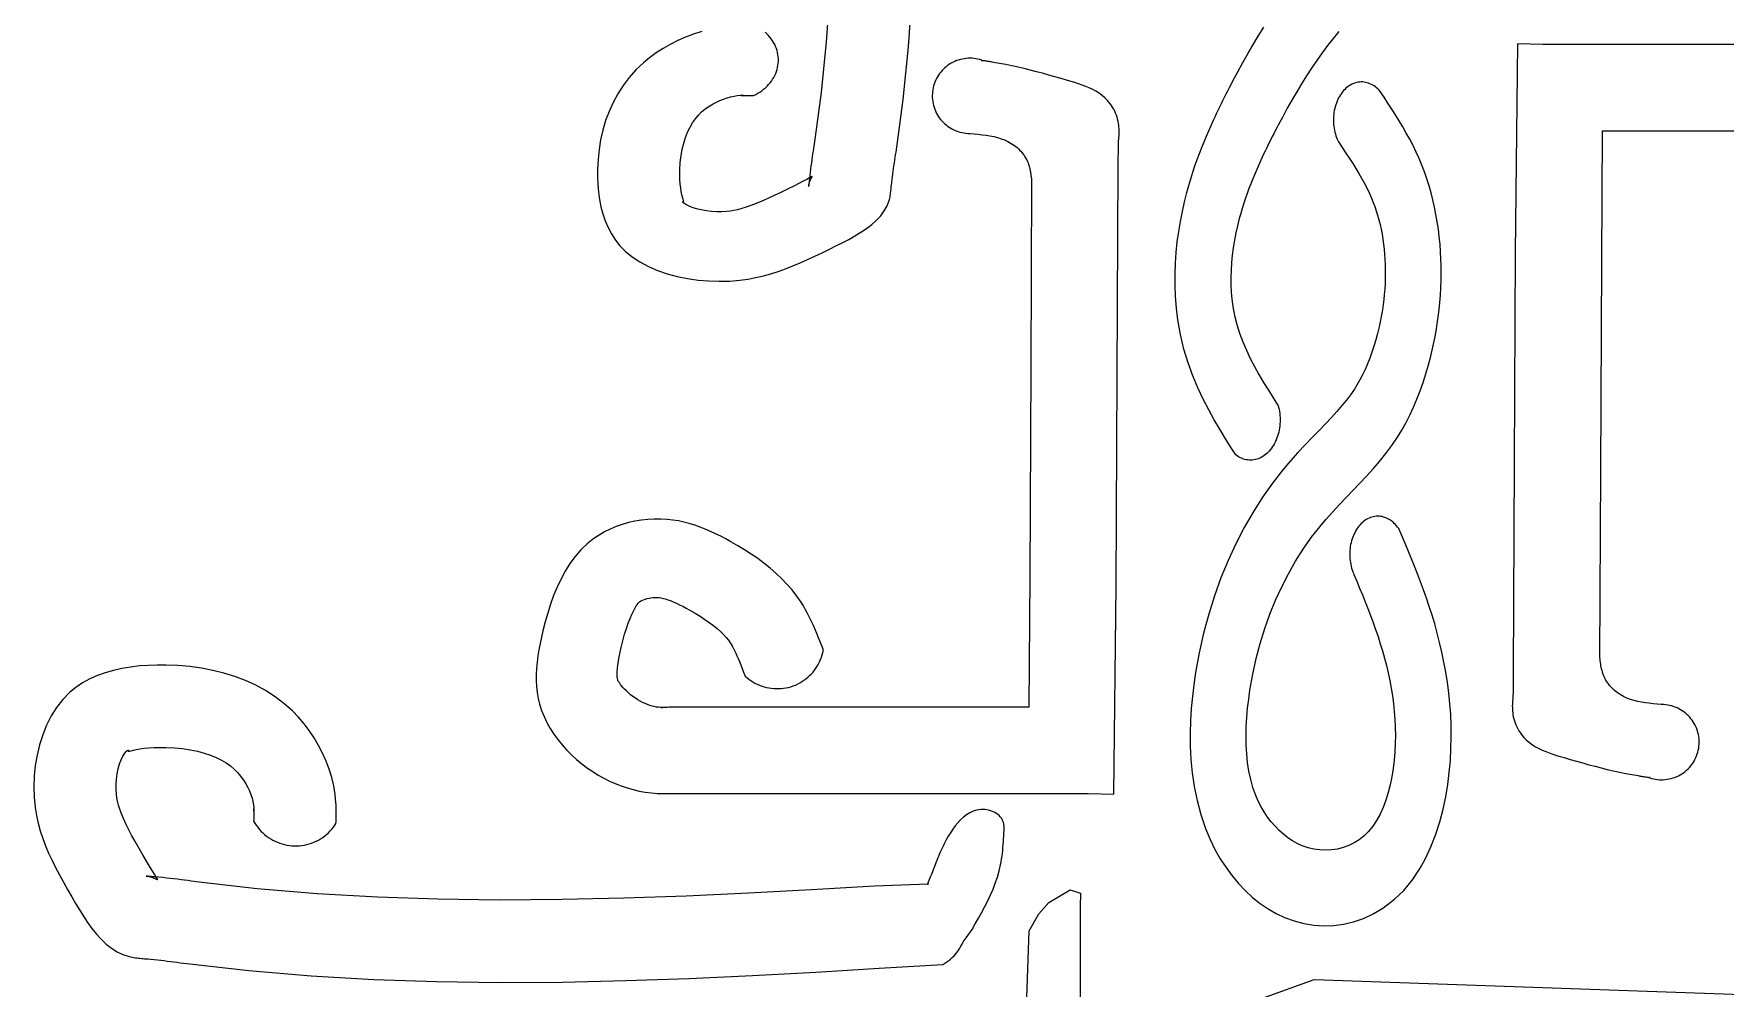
# Model space of a CAD drawing. Extents: x -2.65 to 2.61, y -1.31 to 1.34.
# Drawn here: x -2.045 to -1.019, y 0.216 to 0.796 of the extents above; entities that cross this region are included whole.
import ezdxf

# ---------------------------------------------------------------- set-up
doc = ezdxf.new("R2010")
doc.units = 0
doc.layers.add('2', color=7, linetype='CONTINUOUS')

msp = doc.modelspace()

# ---------------------------------------------------------------- linework, layer by layer
at = {"layer": '2', "color": 7, "linetype": 'CONTINUOUS', "flags": 128}
for points in [[(-1.562134, 0.821748), (-1.564251, 0.790711), (-1.567337, 0.759886), (-1.571574, 0.728604), (-1.571731, 0.727634), (-1.571985, 0.726009), (-1.572244, 0.724343), (-1.572507, 0.722635), (-1.572773, 0.720887), (-1.573039, 0.719096), (-1.573302, 0.717262), (-1.57356, 0.715386), (-1.573812, 0.713467), (-1.574053, 0.711504), (-1.574283, 0.709497), (-1.574496, 0.707447), (-1.574599, 0.706384), (-1.574681, 0.705517), (-1.574752, 0.704768), (-1.574816, 0.70414), (-1.574872, 0.703633), (-1.57492, 0.70325), (-1.574959, 0.702994), (-1.574924, 0.703307), (-1.57483, 0.703733), (-1.574932, 0.703972), (-1.574181, 0.706192), (-1.57341, 0.707801), (-1.572892, 0.708733), (-1.572829, 0.709037), (-1.573328, 0.708816), (-1.574421, 0.708181), (-1.576087, 0.70723), (-1.578282, 0.706036), (-1.580948, 0.704652), (-1.584028, 0.703108), (-1.587468, 0.701418), (-1.591777, 0.699322), (-1.595912, 0.697346), (-1.599789, 0.695548), (-1.603416, 0.693941), (-1.606795, 0.692531), (-1.609934, 0.691321), (-1.612843, 0.690307), (-1.615535, 0.689482), (-1.618032, 0.688831), (-1.620367, 0.688337), (-1.622581, 0.687983), (-1.624732, 0.687752), (-1.627783, 0.687582), (-1.630739, 0.687603), (-1.633862, 0.687788), (-1.637029, 0.68815), (-1.640122, 0.688686), (-1.643026, 0.689379), (-1.645633, 0.690197), (-1.647841, 0.691092), (-1.649564, 0.691999), (-1.650739, 0.692835), (-1.651339, 0.693506), (-1.651391, 0.693916), (-1.650833, 0.693739), (-1.650731, 0.693958), (-1.65082, 0.694441), (-1.651067, 0.695249), (-1.651419, 0.696412), (-1.651822, 0.697933), (-1.652224, 0.699799), (-1.652583, 0.701982), (-1.652867, 0.704444), (-1.653054, 0.707145), (-1.653131, 0.710044), (-1.65309, 0.713097), (-1.652833, 0.717539), (-1.652352, 0.721629), (-1.651654, 0.72554), (-1.650749, 0.729245), (-1.649649, 0.732722), (-1.648371, 0.73595), (-1.646932, 0.738915), (-1.645352, 0.741612), (-1.64365, 0.74404), (-1.641837, 0.746211), (-1.63992, 0.748144), (-1.637891, 0.749868), (-1.63661, 0.750772), (-1.63485, 0.751953), (-1.632944, 0.753091), (-1.63092, 0.754161), (-1.628809, 0.755138), (-1.626647, 0.756003), (-1.62447, 0.756741), (-1.622316, 0.757341), (-1.620224, 0.757796), (-1.618232, 0.758105), (-1.616377, 0.758271), (-1.614689, 0.758304), (-1.615799, 0.758216), (-1.615435, 0.758224), (-1.61501, 0.75823), (-1.614523, 0.758234), (-1.613975, 0.758234), (-1.613366, 0.75823), (-1.612694, 0.758223), (-1.61196, 0.758211), (-1.611164, 0.758196), (-1.610305, 0.758177), (-1.609385, 0.758155), (-1.608402, 0.75813), (-1.60709, 0.758774), (-1.60582, 0.759475), (-1.604596, 0.760231), (-1.60342, 0.761041), (-1.602295, 0.761901), (-1.601225, 0.76281), (-1.600214, 0.763765), (-1.599262, 0.764764), (-1.598374, 0.765803), (-1.597551, 0.76688), (-1.596796, 0.767992), (-1.596112, 0.769136), (-1.595498, 0.770309), (-1.594959, 0.771507), (-1.594494, 0.772727), (-1.594105, 0.773967), (-1.593794, 0.775221), (-1.59356, 0.776488), (-1.593406, 0.777764), (-1.593331, 0.779044), (-1.593335, 0.780326), (-1.593418, 0.781606), (-1.593581, 0.782881), (-1.593822, 0.784147), (-1.594141, 0.7854), (-1.594538, 0.786637), (-1.59501, 0.787856), (-1.595558, 0.789051), (-1.596178, 0.790221), (-1.59687, 0.791362), (-1.597632, 0.792471), (-1.598462, 0.793544), (-1.599357, 0.794579), (-1.600314, 0.795573), (-1.601332, 0.796524)], [(-1.639855, 0.79692), (-1.644799, 0.795354), (-1.649637, 0.793534), (-1.654348, 0.791472), (-1.658909, 0.789182), (-1.663298, 0.786676), (-1.667494, 0.783966), (-1.671473, 0.781067), (-1.675214, 0.777991), (-1.679767, 0.773674), (-1.683876, 0.769092), (-1.687554, 0.764264), (-1.690811, 0.759212), (-1.693659, 0.753956), (-1.696109, 0.748517), (-1.698173, 0.742915), (-1.699862, 0.737172), (-1.701186, 0.731307), (-1.702159, 0.725342), (-1.702789, 0.719297), (-1.70309, 0.713194), (-1.703102, 0.708614), (-1.702919, 0.704038), (-1.702522, 0.699488), (-1.701894, 0.694989), (-1.701016, 0.690564), (-1.69987, 0.686239), (-1.698438, 0.682037), (-1.696703, 0.677981), (-1.694646, 0.674097), (-1.692249, 0.670408), (-1.689495, 0.666938), (-1.686365, 0.663712), (-1.682122, 0.660202), (-1.67738, 0.65707), (-1.672204, 0.654316), (-1.666659, 0.651935), (-1.660808, 0.649926), (-1.654715, 0.648286), (-1.648444, 0.647011), (-1.64206, 0.646101), (-1.635628, 0.645551), (-1.62921, 0.645359), (-1.622871, 0.645523), (-1.616676, 0.64604), (-1.611813, 0.646711), (-1.607068, 0.647596), (-1.602423, 0.648679), (-1.597863, 0.649946), (-1.593369, 0.651381), (-1.588924, 0.65297), (-1.58451, 0.654697), (-1.580112, 0.656548), (-1.57571, 0.658508), (-1.571289, 0.660562), (-1.566831, 0.662694), (-1.562318, 0.66489), (-1.558411, 0.666812), (-1.5545, 0.668784), (-1.550636, 0.67082), (-1.546867, 0.672934), (-1.543243, 0.67514), (-1.539814, 0.677452), (-1.536628, 0.679884), (-1.533735, 0.682451), (-1.531185, 0.685166), (-1.529026, 0.688044), (-1.527308, 0.691098), (-1.52608, 0.694343), (-1.525877, 0.695096), (-1.525698, 0.695858), (-1.525542, 0.696628), (-1.525404, 0.697406), (-1.525283, 0.698189), (-1.525177, 0.698978), (-1.525081, 0.699772), (-1.524995, 0.700568), (-1.524915, 0.701367), (-1.524838, 0.702168), (-1.524763, 0.702968), (-1.524686, 0.703768), (-1.524511, 0.705462), (-1.52432, 0.70715), (-1.524114, 0.708831), (-1.523895, 0.710507), (-1.523665, 0.712178), (-1.523426, 0.713845), (-1.52318, 0.715509), (-1.522927, 0.717169), (-1.522672, 0.718828), (-1.522414, 0.720485), (-1.522155, 0.722141), (-1.521898, 0.723797), (-1.517578, 0.7557), (-1.514373, 0.787712), (-1.512182, 0.819823)], [(-1.25322, 0.796965), (-1.25667, 0.792752), (-1.26004, 0.788421), (-1.263333, 0.783978), (-1.266553, 0.779432), (-1.269701, 0.774788), (-1.272781, 0.770054), (-1.275795, 0.765238), (-1.278745, 0.760346), (-1.281635, 0.755386), (-1.284467, 0.750366), (-1.287243, 0.745291), (-1.289967, 0.74017), (-1.290879, 0.738424), (-1.291785, 0.736673), (-1.292685, 0.734917), (-1.293579, 0.733156), (-1.294466, 0.73139), (-1.295345, 0.729619), (-1.296218, 0.727842), (-1.297083, 0.72606), (-1.297941, 0.724272), (-1.298791, 0.722478), (-1.299632, 0.720678), (-1.300466, 0.718872), (-1.30174, 0.716059), (-1.302991, 0.713228), (-1.304216, 0.710377), (-1.305411, 0.707502), (-1.306575, 0.704602), (-1.307704, 0.701675), (-1.308795, 0.698716), (-1.309846, 0.695725), (-1.310854, 0.692697), (-1.311815, 0.689632), (-1.312728, 0.686525), (-1.313589, 0.683376), (-1.314663, 0.679059), (-1.31563, 0.674673), (-1.31648, 0.670232), (-1.317206, 0.66575), (-1.3178, 0.661242), (-1.318252, 0.656721), (-1.318554, 0.652202), (-1.318699, 0.647699), (-1.318676, 0.643226), (-1.318479, 0.638797), (-1.318099, 0.634428), (-1.317526, 0.630131), (-1.316466, 0.624565), (-1.315083, 0.619138), (-1.313407, 0.61384), (-1.311467, 0.608656), (-1.309292, 0.603574), (-1.306913, 0.598582), (-1.304357, 0.593666), (-1.301655, 0.588813), (-1.298836, 0.584012), (-1.295928, 0.579249), (-1.292962, 0.574512), (-1.289967, 0.569787), (-1.289727, 0.568876), (-1.289451, 0.567655), (-1.289223, 0.566417), (-1.289044, 0.565163), (-1.288913, 0.563899), (-1.288831, 0.562628), (-1.288798, 0.561352), (-1.288815, 0.560075), (-1.288882, 0.558802), (-1.288997, 0.557535), (-1.289161, 0.556278), (-1.289374, 0.555034), (-1.289635, 0.553807), (-1.289943, 0.552601), (-1.290297, 0.551417), (-1.290696, 0.550261), (-1.291139, 0.549134), (-1.291626, 0.54804), (-1.292154, 0.546982), (-1.292723, 0.545963), (-1.29333, 0.544985), (-1.293974, 0.544052), (-1.294653, 0.543166), (-1.295366, 0.542329), (-1.29611, 0.541543), (-1.296883, 0.540811), (-1.297684, 0.540135), (-1.29851, 0.539517), (-1.299358, 0.538958), (-1.300227, 0.53846), (-1.301115, 0.538024), (-1.302017, 0.537651), (-1.302933, 0.537343), (-1.30386, 0.5371), (-1.304795, 0.536923), (-1.305735, 0.536812), (-1.306679, 0.536768), (-1.307622, 0.536791), (-1.308564, 0.536881), (-1.309501, 0.537037), (-1.31043, 0.537259), (-1.31135, 0.537547), (-1.312257, 0.537899), (-1.313149, 0.538316), (-1.314024, 0.538794), (-1.31488, 0.539334), (-1.315713, 0.539934), (-1.318844, 0.544875), (-1.322082, 0.550051), (-1.325393, 0.555489), (-1.328745, 0.561221), (-1.332101, 0.567288), (-1.335417, 0.573732), (-1.338646, 0.580602), (-1.341726, 0.587945), (-1.344587, 0.5958), (-1.347146, 0.604193), (-1.349307, 0.613122), (-1.350903, 0.622), (-1.35178, 0.629064), (-1.352332, 0.636041), (-1.352589, 0.642918), (-1.35258, 0.649685), (-1.35233, 0.656336), (-1.35186, 0.662868), (-1.351189, 0.669278), (-1.350334, 0.675567), (-1.349311, 0.681731), (-1.348131, 0.687772), (-1.346806, 0.693685), (-1.345399, 0.69928), (-1.344245, 0.703463), (-1.343036, 0.707544), (-1.341779, 0.711524), (-1.340479, 0.715405), (-1.339142, 0.71919), (-1.337775, 0.72288), (-1.336382, 0.726479), (-1.334969, 0.729989), (-1.333541, 0.733413), (-1.332102, 0.736756), (-1.330658, 0.74002), (-1.329238, 0.74315), (-1.328296, 0.745191), (-1.327347, 0.747218), (-1.326393, 0.749232), (-1.325433, 0.751233), (-1.324467, 0.753221), (-1.323496, 0.755196), (-1.322521, 0.757158), (-1.321541, 0.759108), (-1.320557, 0.761046), (-1.319569, 0.762973), (-1.318578, 0.764887), (-1.317498, 0.766951), (-1.314505, 0.772571), (-1.311432, 0.778181), (-1.308273, 0.783772), (-1.305383, 0.788732), (-1.302074, 0.794228), (-1.298669, 0.799682)], [(-1.010775, 0.78908), (-1.025565, 0.789083), (-1.040354, 0.789084), (-1.055144, 0.789083), (-1.069934, 0.789081), (-1.084724, 0.789078), (-1.099514, 0.789074), (-1.114304, 0.78907), (-1.129094, 0.789065), (-1.144633, 0.789569), (-1.146065, 0.66275), (-1.146719, 0.535432), (-1.147315, 0.408138), (-1.147367, 0.395103), (-1.147467, 0.394035), (-1.147564, 0.392967), (-1.147652, 0.391899), (-1.14773, 0.390832), (-1.147792, 0.389766), (-1.147836, 0.388701), (-1.147857, 0.387636), (-1.147852, 0.386573), (-1.147817, 0.385511), (-1.147749, 0.384451), (-1.147642, 0.383393), (-1.147495, 0.382336), (-1.147257, 0.381057), (-1.146954, 0.379785), (-1.146589, 0.378524), (-1.146164, 0.377279), (-1.14568, 0.376052), (-1.145139, 0.37485), (-1.144543, 0.373674), (-1.143894, 0.372531), (-1.143194, 0.371423), (-1.142446, 0.370355), (-1.141649, 0.36933), (-1.140808, 0.368353), (-1.139228, 0.366762), (-1.137527, 0.365319), (-1.135716, 0.364009), (-1.133808, 0.362822), (-1.131814, 0.361744), (-1.129748, 0.360762), (-1.12762, 0.359865), (-1.125444, 0.359038), (-1.12323, 0.358271), (-1.120992, 0.357549), (-1.118741, 0.356862), (-1.11649, 0.356194), (-1.112678, 0.355081), (-1.108896, 0.353995), (-1.105136, 0.352938), (-1.101395, 0.351914), (-1.097666, 0.350926), (-1.093946, 0.349976), (-1.090228, 0.349068), (-1.086508, 0.348204), (-1.082781, 0.347387), (-1.079041, 0.346621), (-1.075283, 0.345908), (-1.071502, 0.345251), (-1.070846, 0.345144), (-1.07019, 0.345038), (-1.069533, 0.344934), (-1.068875, 0.34483), (-1.068216, 0.344729), (-1.067558, 0.344628), (-1.066898, 0.344528), (-1.066239, 0.344428), (-1.065579, 0.34433), (-1.064919, 0.344231), (-1.064259, 0.344133), (-1.064589, 0.344183), (-1.064589, 0.344183), (-1.064455, 0.343924), (-1.063311, 0.343577), (-1.062151, 0.343291), (-1.060977, 0.343066), (-1.059793, 0.342903), (-1.058602, 0.342801), (-1.057408, 0.342763), (-1.056213, 0.342787), (-1.055021, 0.342873), (-1.053835, 0.343022), (-1.052659, 0.343232), (-1.051495, 0.343504), (-1.050347, 0.343836), (-1.049218, 0.344228), (-1.048111, 0.344679), (-1.047029, 0.345186), (-1.045976, 0.34575), (-1.044953, 0.346368), (-1.043964, 0.347039), (-1.043011, 0.347761), (-1.042097, 0.348531), (-1.041225, 0.349349), (-1.040397, 0.35021), (-1.039616, 0.351114), (-1.038882, 0.352058), (-1.038199, 0.353039), (-1.037568, 0.354054), (-1.036992, 0.3551), (-1.036471, 0.356176), (-1.036006, 0.357277), (-1.0356, 0.358401), (-1.035254, 0.359545), (-1.034968, 0.360705), (-1.034743, 0.361879), (-1.034579, 0.363063), (-1.034478, 0.364254), (-1.034439, 0.365448), (-1.034463, 0.366643), (-1.03455, 0.367835), (-1.034698, 0.369021), (-1.034909, 0.370197), (-1.035181, 0.371361), (-1.035513, 0.372509), (-1.035905, 0.373638), (-1.036355, 0.374745), (-1.036863, 0.375827), (-1.037427, 0.376881), (-1.038045, 0.377903), (-1.038716, 0.378893), (-1.039437, 0.379845), (-1.040208, 0.380759), (-1.041025, 0.381631), (-1.041887, 0.382459), (-1.042791, 0.38324), (-1.043735, 0.383974), (-1.044715, 0.384657), (-1.04573, 0.385288), (-1.046777, 0.385864), (-1.047853, 0.386386), (-1.048954, 0.38685), (-1.050078, 0.387256), (-1.051222, 0.387602), (-1.052382, 0.387888), (-1.053556, 0.388113), (-1.05474, 0.388277), (-1.05593, 0.388378), (-1.057125, 0.388417), (-1.057519, 0.388416), (-1.059936, 0.388644), (-1.062344, 0.388888), (-1.064737, 0.389164), (-1.067107, 0.389487), (-1.069445, 0.389875), (-1.071743, 0.390342), (-1.073995, 0.390905), (-1.076191, 0.391579), (-1.078325, 0.392381), (-1.080387, 0.393326), (-1.082371, 0.394431), (-1.084269, 0.395711), (-1.085096, 0.396351), (-1.085901, 0.397028), (-1.086681, 0.39774), (-1.087434, 0.398486), (-1.088158, 0.399264), (-1.088849, 0.400072), (-1.089506, 0.400907), (-1.090124, 0.401768), (-1.090703, 0.402654), (-1.091239, 0.403562), (-1.091729, 0.404491), (-1.092172, 0.405438), (-1.092544, 0.406348), (-1.092875, 0.407271), (-1.093169, 0.408207), (-1.093429, 0.409155), (-1.093658, 0.410112), (-1.093862, 0.411078), (-1.094042, 0.412051), (-1.094204, 0.413031), (-1.094351, 0.414015), (-1.094487, 0.415004), (-1.094615, 0.415995), (-1.09474, 0.416987), (-1.094209, 0.530313), (-1.093555, 0.657608), (-1.093131, 0.736738), (-1.083817, 0.73674), (-1.069031, 0.736743), (-1.054246, 0.736745), (-1.039461, 0.736746), (-1.024678, 0.736745), (-1.009895, 0.736742)]]:
    msp.add_lwpolyline(points, dxfattribs=at).dxf.unprotected_set("ltscale", 0)
for points in [[(-1.469762, 0.779332), (-1.469895, 0.779591), (-1.471039, 0.779938), (-1.472199, 0.780224), (-1.473373, 0.780449), (-1.474557, 0.780612), (-1.475748, 0.780713), (-1.476942, 0.780752), (-1.478137, 0.780728), (-1.479329, 0.780642), (-1.480515, 0.780493), (-1.481691, 0.780283), (-1.482855, 0.780011), (-1.484003, 0.779678), (-1.485132, 0.779287), (-1.486239, 0.778836), (-1.487321, 0.778328), (-1.488375, 0.777764), (-1.489397, 0.777146), (-1.490387, 0.776476), (-1.491339, 0.775754), (-1.492253, 0.774983), (-1.493125, 0.774166), (-1.493953, 0.773304), (-1.494734, 0.7724), (-1.495468, 0.771457), (-1.496151, 0.770476), (-1.496782, 0.769461), (-1.497358, 0.768414), (-1.49788, 0.767339), (-1.498344, 0.766238), (-1.49875, 0.765114), (-1.499096, 0.76397), (-1.499382, 0.762809), (-1.499607, 0.761636), (-1.499771, 0.760452), (-1.499872, 0.759261), (-1.499911, 0.758067), (-1.499887, 0.756872), (-1.4998, 0.75568), (-1.499652, 0.754494), (-1.499441, 0.753317), (-1.499169, 0.752154), (-1.498837, 0.751006), (-1.498445, 0.749877), (-1.497995, 0.74877), (-1.497487, 0.747688), (-1.496923, 0.746634), (-1.496305, 0.745611), (-1.495634, 0.744622), (-1.494913, 0.74367), (-1.494142, 0.742756), (-1.493325, 0.741884), (-1.492463, 0.741056), (-1.491559, 0.740274), (-1.490615, 0.739541), (-1.489635, 0.738858), (-1.48862, 0.738227), (-1.487573, 0.73765), (-1.486498, 0.737129), (-1.485396, 0.736665), (-1.484272, 0.736259), (-1.483128, 0.735912), (-1.481968, 0.735626), (-1.480794, 0.735401), (-1.47961, 0.735238), (-1.47842, 0.735137), (-1.477225, 0.735098), (-1.476831, 0.735099), (-1.474414, 0.734871), (-1.472006, 0.734627), (-1.469613, 0.734351), (-1.467243, 0.734027), (-1.464905, 0.73364), (-1.462607, 0.733173), (-1.460355, 0.73261), (-1.458159, 0.731936), (-1.456025, 0.731134), (-1.453963, 0.730188), (-1.451979, 0.729084), (-1.450081, 0.727804), (-1.449255, 0.727164), (-1.44845, 0.726487), (-1.447669, 0.725774), (-1.446916, 0.725028), (-1.446192, 0.724251), (-1.445501, 0.723443), (-1.444845, 0.722608), (-1.444226, 0.721746), (-1.443647, 0.720861), (-1.443111, 0.719952), (-1.442621, 0.719024), (-1.442178, 0.718076), (-1.441806, 0.717167), (-1.441475, 0.716243), (-1.441181, 0.715307), (-1.440922, 0.71436), (-1.440692, 0.713403), (-1.440489, 0.712437), (-1.440308, 0.711464), (-1.440146, 0.710484), (-1.439999, 0.709499), (-1.439863, 0.708511), (-1.439735, 0.70752), (-1.43961, 0.706528), (-1.440141, 0.593202), (-1.440795, 0.465907), (-1.441219, 0.386777), (-1.450533, 0.386774), (-1.465319, 0.386771), (-1.480104, 0.386769), (-1.494889, 0.386769), (-1.509672, 0.38677), (-1.524455, 0.386772), (-1.539237, 0.386777), (-1.554018, 0.386784), (-1.568802, 0.386793), (-1.572833, 0.386796), (-1.576865, 0.386799), (-1.5809, 0.386802), (-1.584937, 0.386805), (-1.588976, 0.386807), (-1.593017, 0.386808), (-1.59706, 0.386809), (-1.601106, 0.386808), (-1.605153, 0.386807), (-1.609203, 0.386804), (-1.613255, 0.386799), (-1.617302, 0.386793), (-1.619079, 0.38679), (-1.620851, 0.386787), (-1.622616, 0.386783), (-1.624376, 0.38678), (-1.626129, 0.386778), (-1.627876, 0.386776), (-1.629616, 0.386775), (-1.631351, 0.386776), (-1.633079, 0.386778), (-1.634801, 0.386781), (-1.636517, 0.386786), (-1.638237, 0.386793), (-1.639659, 0.3868), (-1.641103, 0.386808), (-1.64257, 0.386817), (-1.64406, 0.386825), (-1.645572, 0.386832), (-1.647108, 0.386838), (-1.648666, 0.38684), (-1.650248, 0.38684), (-1.651852, 0.386835), (-1.653479, 0.386824), (-1.65513, 0.386808), (-1.65675, 0.386786), (-1.657797, 0.386769), (-1.658774, 0.386751), (-1.659682, 0.386734), (-1.66052, 0.386719), (-1.661289, 0.386707), (-1.661988, 0.386699), (-1.662617, 0.386694), (-1.663176, 0.386693), (-1.663665, 0.386696), (-1.664084, 0.386701), (-1.664432, 0.386707), (-1.663736, 0.38665), (-1.66488, 0.386668), (-1.666079, 0.386756), (-1.667333, 0.386919), (-1.668638, 0.387162), (-1.669988, 0.387489), (-1.671378, 0.387902), (-1.6728, 0.388404), (-1.674248, 0.388995), (-1.675711, 0.389676), (-1.677183, 0.390445), (-1.678654, 0.391302), (-1.680053, 0.392197), (-1.681567, 0.393267), (-1.683009, 0.394386), (-1.684354, 0.395531), (-1.685584, 0.396675), (-1.686681, 0.39779), (-1.687634, 0.398848), (-1.688437, 0.399816), (-1.689088, 0.400664), (-1.689595, 0.401361), (-1.68997, 0.401881), (-1.690237, 0.402204), (-1.690474, 0.402531), (-1.690659, 0.402841), (-1.690848, 0.403391), (-1.691016, 0.404208), (-1.691138, 0.405305), (-1.691191, 0.406685), (-1.691157, 0.408342), (-1.691022, 0.410264), (-1.690777, 0.412438), (-1.690417, 0.414845), (-1.689941, 0.417471), (-1.689354, 0.420298), (-1.68872, 0.423075), (-1.68769, 0.427196), (-1.686618, 0.431062), (-1.685513, 0.434628), (-1.684393, 0.437853), (-1.683286, 0.440698), (-1.682224, 0.443131), (-1.681252, 0.445133), (-1.680414, 0.446702), (-1.679756, 0.447864), (-1.679307, 0.448673), (-1.67907, 0.449212), (-1.678353, 0.450013), (-1.678072, 0.45034), (-1.677595, 0.450736), (-1.676937, 0.451168), (-1.676119, 0.451606), (-1.675168, 0.452028), (-1.674113, 0.452413), (-1.672989, 0.452747), (-1.671829, 0.45302), (-1.67067, 0.453227), (-1.66955, 0.453369), (-1.66563, 0.453366), (-1.66462, 0.453225), (-1.663955, 0.453072), (-1.663072, 0.452861), (-1.662077, 0.452589), (-1.660954, 0.452243), (-1.659695, 0.451811), (-1.658295, 0.451281), (-1.656753, 0.450646), (-1.655071, 0.449899), (-1.653253, 0.449036), (-1.651304, 0.448054), (-1.649229, 0.446956), (-1.647034, 0.445743), (-1.643776, 0.443857), (-1.640762, 0.442002), (-1.637911, 0.440132), (-1.63524, 0.438254), (-1.632764, 0.43638), (-1.630495, 0.43452), (-1.628446, 0.432688), (-1.626623, 0.430898), (-1.62503, 0.429164), (-1.623665, 0.427499), (-1.622522, 0.425914), (-1.621588, 0.424417), (-1.621475, 0.424132), (-1.620967, 0.423207), (-1.620408, 0.422133), (-1.619802, 0.420907), (-1.619153, 0.419529), (-1.618464, 0.417996), (-1.617737, 0.416313), (-1.616973, 0.41448), (-1.616171, 0.412503), (-1.615331, 0.410383), (-1.61445, 0.408126), (-1.613523, 0.405737), (-1.612441, 0.404796), (-1.611278, 0.403862), (-1.610068, 0.402991), (-1.608814, 0.402184), (-1.607519, 0.401444), (-1.606188, 0.400773), (-1.604823, 0.400172), (-1.603428, 0.399644), (-1.602008, 0.399189), (-1.600566, 0.39881), (-1.599106, 0.398506), (-1.597633, 0.398279), (-1.596149, 0.39813), (-1.594659, 0.398058), (-1.593168, 0.398064), (-1.59168, 0.398149), (-1.590197, 0.398311), (-1.588725, 0.398551), (-1.587268, 0.398867), (-1.58583, 0.399259), (-1.584413, 0.399726), (-1.583024, 0.400267), (-1.581664, 0.400879), (-1.580338, 0.401562), (-1.57905, 0.402313), (-1.577803, 0.403131), (-1.576601, 0.404012), (-1.575446, 0.404956), (-1.574342, 0.405958), (-1.573292, 0.407017), (-1.572299, 0.40813), (-1.571366, 0.409293), (-1.570494, 0.410503), (-1.569688, 0.411757), (-1.568948, 0.413051), (-1.568277, 0.414383), (-1.567676, 0.415748), (-1.567148, 0.417142), (-1.566693, 0.418562), (-1.566313, 0.420004), (-1.566008, 0.421473), (-1.566985, 0.423992), (-1.567968, 0.426506), (-1.568963, 0.429012), (-1.569978, 0.431506), (-1.571019, 0.433983), (-1.572091, 0.436439), (-1.573201, 0.438869), (-1.574357, 0.44127), (-1.575563, 0.443638), (-1.576827, 0.445967), (-1.578154, 0.448254), (-1.579552, 0.450496), (-1.582187, 0.454311), (-1.585043, 0.457975), (-1.588102, 0.461492), (-1.591348, 0.464866), (-1.594766, 0.468102), (-1.598339, 0.471205), (-1.60205, 0.474178), (-1.605884, 0.477026), (-1.609824, 0.479754), (-1.613854, 0.482366), (-1.617958, 0.484865), (-1.622119, 0.487258), (-1.625181, 0.488935), (-1.628266, 0.490547), (-1.631377, 0.492083), (-1.634515, 0.493534), (-1.637683, 0.494888), (-1.640881, 0.496136), (-1.644111, 0.497267), (-1.647376, 0.49827), (-1.650678, 0.499136), (-1.654017, 0.499853), (-1.657396, 0.500412), (-1.660816, 0.500802), (-1.664701, 0.501028), (-1.668621, 0.501031), (-1.672554, 0.500812), (-1.676483, 0.500373), (-1.680386, 0.499716), (-1.684244, 0.498844), (-1.688036, 0.497758), (-1.691743, 0.496461), (-1.695345, 0.494953), (-1.698821, 0.493238), (-1.702152, 0.491317), (-1.705318, 0.489193), (-1.709429, 0.485901), (-1.713198, 0.48225), (-1.716646, 0.478271), (-1.71979, 0.473998), (-1.72265, 0.469463), (-1.725244, 0.464697), (-1.727591, 0.459734), (-1.72971, 0.454605), (-1.731619, 0.449343), (-1.733337, 0.44398), (-1.734883, 0.438549), (-1.736276, 0.433082), (-1.73716, 0.429276), (-1.737964, 0.425474), (-1.738672, 0.421678), (-1.739269, 0.417894), (-1.73974, 0.414126), (-1.740069, 0.410379), (-1.740242, 0.406657), (-1.740241, 0.402965), (-1.740054, 0.399306), (-1.739663, 0.395686), (-1.739054, 0.392109), (-1.738211, 0.38858), (-1.737019, 0.384807), (-1.73555, 0.381104), (-1.73382, 0.37748), (-1.731845, 0.373944), (-1.729642, 0.370505), (-1.727226, 0.367171), (-1.724614, 0.363952), (-1.721823, 0.360856), (-1.718869, 0.357893), (-1.715767, 0.35507), (-1.712535, 0.352397), (-1.709188, 0.349883), (-1.705965, 0.34768), (-1.702662, 0.34563), (-1.699285, 0.343735), (-1.695841, 0.342), (-1.692337, 0.340431), (-1.688777, 0.339032), (-1.685169, 0.337806), (-1.681519, 0.33676), (-1.677833, 0.335897), (-1.674117, 0.335222), (-1.670377, 0.33474), (-1.666621, 0.334455), (-1.665656, 0.334414), (-1.66469, 0.334385), (-1.663723, 0.334367), (-1.662757, 0.334358), (-1.661789, 0.334356), (-1.660821, 0.334362), (-1.659853, 0.334372), (-1.658885, 0.334386), (-1.657917, 0.334403), (-1.656948, 0.334421), (-1.65598, 0.334439), (-1.655012, 0.334455), (-1.65356, 0.334475), (-1.652108, 0.334489), (-1.650656, 0.334498), (-1.649205, 0.334502), (-1.647753, 0.334502), (-1.646302, 0.3345), (-1.644852, 0.334495), (-1.643401, 0.334488), (-1.64195, 0.33448), (-1.640499, 0.334471), (-1.639049, 0.334463), (-1.637598, 0.334455), (-1.635825, 0.334448), (-1.634051, 0.334443), (-1.632278, 0.33444), (-1.630504, 0.334438), (-1.628731, 0.334438), (-1.626957, 0.334438), (-1.625183, 0.33444), (-1.62341, 0.334443), (-1.621636, 0.334446), (-1.619862, 0.334449), (-1.618088, 0.334452), (-1.616314, 0.334455), (-1.612283, 0.334462), (-1.608252, 0.334466), (-1.604221, 0.334469), (-1.60019, 0.33447), (-1.596159, 0.334471), (-1.592128, 0.33447), (-1.588097, 0.334469), (-1.584066, 0.334467), (-1.580035, 0.334464), (-1.576005, 0.334461), (-1.571974, 0.334458), (-1.567943, 0.334455), (-1.553154, 0.334446), (-1.538364, 0.334439), (-1.523575, 0.334434), (-1.508785, 0.334432), (-1.493996, 0.334431), (-1.479206, 0.334431), (-1.464416, 0.334433), (-1.449626, 0.334436), (-1.434836, 0.33444), (-1.420046, 0.334445), (-1.405256, 0.33445), (-1.389717, 0.333946), (-1.388285, 0.460765), (-1.387631, 0.588082), (-1.387035, 0.715377), (-1.386983, 0.728412), (-1.386883, 0.72948), (-1.386787, 0.730548), (-1.386698, 0.731615), (-1.38662, 0.732682), (-1.386558, 0.733749), (-1.386514, 0.734814), (-1.386493, 0.735878), (-1.386498, 0.736942), (-1.386533, 0.738003), (-1.386602, 0.739064), (-1.386708, 0.740122), (-1.386855, 0.741178), (-1.387093, 0.742458), (-1.387396, 0.74373), (-1.387761, 0.744991), (-1.388186, 0.746236), (-1.38867, 0.747462), (-1.389211, 0.748665), (-1.389807, 0.74984), (-1.390456, 0.750984), (-1.391156, 0.752092), (-1.391905, 0.75316), (-1.392701, 0.754185), (-1.393542, 0.755161), (-1.395122, 0.756752), (-1.396823, 0.758196), (-1.398634, 0.759505), (-1.400542, 0.760693), (-1.402536, 0.761771), (-1.404602, 0.762753), (-1.40673, 0.76365), (-1.408907, 0.764476), (-1.41112, 0.765244), (-1.413358, 0.765965), (-1.415609, 0.766653), (-1.41786, 0.76732), (-1.421672, 0.768433), (-1.425455, 0.76952), (-1.429214, 0.770576), (-1.432956, 0.7716), (-1.436684, 0.772589), (-1.440404, 0.773538), (-1.444122, 0.774447), (-1.447842, 0.775311), (-1.451569, 0.776127), (-1.455309, 0.776894), (-1.459067, 0.777607), (-1.462848, 0.778263), (-1.463504, 0.778371), (-1.46416, 0.778477), (-1.464818, 0.778581), (-1.465475, 0.778684), (-1.466134, 0.778786), (-1.466792, 0.778887), (-1.467452, 0.778987), (-1.468111, 0.779086), (-1.468771, 0.779185), (-1.469431, 0.779283), (-1.470091, 0.779381), (-1.469762, 0.779332)], [(-1.216258, 0.494277), (-1.216842, 0.495192), (-1.217461, 0.496064), (-1.218113, 0.496892), (-1.218796, 0.497672), (-1.219509, 0.498403), (-1.220249, 0.499082), (-1.221013, 0.499708), (-1.221802, 0.500279), (-1.222611, 0.500793), (-1.223439, 0.50125), (-1.224283, 0.501647), (-1.225142, 0.501984), (-1.226012, 0.502259), (-1.226892, 0.502473), (-1.227779, 0.502624), (-1.228671, 0.502712), (-1.229565, 0.502737), (-1.230459, 0.502699), (-1.231349, 0.502597), (-1.232235, 0.502432), (-1.233113, 0.502205), (-1.233982, 0.501917), (-1.234837, 0.501567), (-1.235679, 0.501157), (-1.236503, 0.500688), (-1.237307, 0.500161), (-1.238091, 0.499578), (-1.23885, 0.49894), (-1.239584, 0.49825), (-1.240291, 0.497509), (-1.240967, 0.496718), (-1.241612, 0.495881), (-1.242224, 0.494999), (-1.242801, 0.494075), (-1.243341, 0.493112), (-1.243843, 0.492112), (-1.244306, 0.491077), (-1.244728, 0.490011), (-1.245109, 0.488917), (-1.245446, 0.487797), (-1.24574, 0.486655), (-1.245989, 0.485494), (-1.246193, 0.484317), (-1.246351, 0.483127), (-1.246463, 0.481927), (-1.246528, 0.480721), (-1.246546, 0.479512), (-1.246518, 0.478304), (-1.246443, 0.477099), (-1.246321, 0.475901), (-1.246153, 0.474713), (-1.245939, 0.473539), (-1.245681, 0.472382), (-1.245378, 0.471244), (-1.245031, 0.47013), (-1.244641, 0.469041), (-1.24432, 0.46824), (-1.243982, 0.467437), (-1.242248, 0.463303), (-1.240526, 0.459161), (-1.238824, 0.45501), (-1.237148, 0.450844), (-1.235504, 0.446662), (-1.233899, 0.442459), (-1.232339, 0.438231), (-1.23083, 0.433977), (-1.22938, 0.429691), (-1.227994, 0.425371), (-1.226679, 0.421014), (-1.225431, 0.416576), (-1.224269, 0.412095), (-1.2232, 0.40757), (-1.222231, 0.403001), (-1.221368, 0.398386), (-1.22062, 0.393725), (-1.219993, 0.389017), (-1.219494, 0.38426), (-1.219131, 0.379455), (-1.218909, 0.3746), (-1.218837, 0.369694), (-1.218921, 0.364736), (-1.219171, 0.359688), (-1.219595, 0.354625), (-1.220202, 0.349582), (-1.220998, 0.344598), (-1.221992, 0.33971), (-1.223191, 0.334956), (-1.224604, 0.330372), (-1.226238, 0.325996), (-1.228101, 0.321866), (-1.230201, 0.318018), (-1.232545, 0.31449), (-1.235143, 0.31132), (-1.237856, 0.308659), (-1.240777, 0.306356), (-1.24388, 0.30441), (-1.247135, 0.302819), (-1.250516, 0.301581), (-1.253995, 0.300697), (-1.257542, 0.300164), (-1.261131, 0.299982), (-1.264734, 0.300149), (-1.268323, 0.300664), (-1.271869, 0.301527), (-1.275346, 0.302735), (-1.278353, 0.304094), (-1.281272, 0.305712), (-1.284096, 0.307576), (-1.286813, 0.309672), (-1.289414, 0.311988), (-1.291889, 0.314511), (-1.294229, 0.317227), (-1.296424, 0.320124), (-1.298464, 0.323189), (-1.30034, 0.326408), (-1.302041, 0.329769), (-1.303559, 0.333259), (-1.305261, 0.33801), (-1.306647, 0.342939), (-1.307736, 0.348024), (-1.308546, 0.353242), (-1.309093, 0.358571), (-1.309396, 0.36399), (-1.309473, 0.369477), (-1.309342, 0.375011), (-1.309019, 0.380568), (-1.308524, 0.386128), (-1.307873, 0.391668), (-1.307085, 0.397167), (-1.305376, 0.406841), (-1.303296, 0.416301), (-1.300859, 0.425534), (-1.298075, 0.434528), (-1.294956, 0.44327), (-1.291515, 0.451747), (-1.287764, 0.459949), (-1.283714, 0.467861), (-1.279377, 0.475471), (-1.274766, 0.482768), (-1.269892, 0.489738), (-1.264766, 0.496369), (-1.260863, 0.501012), (-1.256859, 0.505505), (-1.252783, 0.509888), (-1.248664, 0.514198), (-1.244529, 0.518475), (-1.240406, 0.522757), (-1.236324, 0.527084), (-1.232311, 0.531494), (-1.228395, 0.536025), (-1.224604, 0.540717), (-1.220966, 0.545609), (-1.21751, 0.550739), (-1.214882, 0.555053), (-1.212389, 0.559534), (-1.210032, 0.564169), (-1.20781, 0.568947), (-1.205725, 0.573855), (-1.203775, 0.578881), (-1.201961, 0.584012), (-1.200284, 0.589238), (-1.198743, 0.594544), (-1.197339, 0.59992), (-1.196071, 0.605354), (-1.19494, 0.610832), (-1.194152, 0.615138), (-1.193448, 0.619462), (-1.192832, 0.623802), (-1.192303, 0.628157), (-1.191864, 0.632525), (-1.191515, 0.636903), (-1.191259, 0.64129), (-1.191097, 0.645684), (-1.19103, 0.650084), (-1.191059, 0.654487), (-1.191186, 0.658891), (-1.191413, 0.663294), (-1.191755, 0.667859), (-1.192205, 0.672413), (-1.192764, 0.67695), (-1.193432, 0.681461), (-1.194209, 0.685941), (-1.195094, 0.69038), (-1.196089, 0.694772), (-1.197193, 0.699109), (-1.198405, 0.703383), (-1.199727, 0.707588), (-1.201158, 0.711715), (-1.202698, 0.715757), (-1.204404, 0.71984), (-1.206216, 0.723833), (-1.208126, 0.727743), (-1.210124, 0.731579), (-1.212199, 0.735349), (-1.214343, 0.739062), (-1.216545, 0.742725), (-1.218795, 0.746347), (-1.221085, 0.749936), (-1.223404, 0.753501), (-1.225742, 0.757049), (-1.22809, 0.760588), (-1.228775, 0.761364), (-1.22949, 0.76209), (-1.230231, 0.762765), (-1.230998, 0.763387), (-1.231788, 0.763953), (-1.232598, 0.764462), (-1.233427, 0.764914), (-1.234273, 0.765306), (-1.235132, 0.765638), (-1.236003, 0.765908), (-1.236884, 0.766117), (-1.237771, 0.766263), (-1.238663, 0.766346), (-1.239556, 0.766365), (-1.24045, 0.766322), (-1.24134, 0.766215), (-1.242225, 0.766045), (-1.243102, 0.765813), (-1.243969, 0.765519), (-1.244824, 0.765165), (-1.245663, 0.76475), (-1.246486, 0.764276), (-1.247288, 0.763745), (-1.24807, 0.763158), (-1.248827, 0.762516), (-1.249559, 0.761821), (-1.250262, 0.761076), (-1.250936, 0.760282), (-1.251578, 0.759441), (-1.252187, 0.758556), (-1.252761, 0.757629), (-1.253298, 0.756663), (-1.253797, 0.75566), (-1.254256, 0.754623), (-1.254675, 0.753555), (-1.255052, 0.752459), (-1.255386, 0.751338), (-1.255676, 0.750195), (-1.255921, 0.749032), (-1.256121, 0.747854), (-1.256275, 0.746663), (-1.256383, 0.745463), (-1.256444, 0.744258), (-1.256459, 0.743049), (-1.256427, 0.741841), (-1.256348, 0.740637), (-1.256222, 0.73944), (-1.256051, 0.738254), (-1.255833, 0.737081), (-1.255571, 0.735926), (-1.255264, 0.73479), (-1.254914, 0.733678), (-1.254521, 0.732592), (-1.254087, 0.731536), (-1.253613, 0.730512), (-1.253334, 0.729962), (-1.251059, 0.726532), (-1.248866, 0.723205), (-1.246763, 0.719976), (-1.244759, 0.716841), (-1.24286, 0.713794), (-1.241073, 0.710835), (-1.239402, 0.707962), (-1.237852, 0.705172), (-1.236424, 0.702464), (-1.234514, 0.698554), (-1.233305, 0.695844), (-1.232227, 0.6932), (-1.231304, 0.690704), (-1.230432, 0.688115), (-1.229615, 0.685438), (-1.228856, 0.68268), (-1.228157, 0.679848), (-1.227522, 0.67695), (-1.226952, 0.673995), (-1.22645, 0.670991), (-1.226018, 0.667947), (-1.225658, 0.664873), (-1.225369, 0.661779), (-1.225154, 0.658674), (-1.225018, 0.655703), (-1.224947, 0.652693), (-1.224942, 0.64967), (-1.225003, 0.646632), (-1.225131, 0.64358), (-1.225324, 0.640513), (-1.225583, 0.637432), (-1.225907, 0.634339), (-1.226297, 0.631233), (-1.226753, 0.628116), (-1.227274, 0.62499), (-1.22786, 0.621855), (-1.228735, 0.617686), (-1.22968, 0.613722), (-1.23072, 0.609822), (-1.231851, 0.606002), (-1.23307, 0.602276), (-1.234373, 0.598659), (-1.235756, 0.595163), (-1.237214, 0.591801), (-1.238741, 0.588584), (-1.240332, 0.585524), (-1.241982, 0.582627), (-1.243685, 0.579902), (-1.246035, 0.576499), (-1.248516, 0.57324), (-1.251291, 0.569859), (-1.254359, 0.566343), (-1.25771, 0.56268), (-1.261326, 0.558856), (-1.265187, 0.554849), (-1.269266, 0.55063), (-1.273536, 0.546163), (-1.277965, 0.541405), (-1.282521, 0.536306), (-1.287164, 0.530807), (-1.293336, 0.522879), (-1.299405, 0.514282), (-1.305157, 0.505271), (-1.310577, 0.495856), (-1.315648, 0.486054), (-1.320357, 0.475876), (-1.324686, 0.465338), (-1.32862, 0.454456), (-1.332142, 0.443245), (-1.335235, 0.431724), (-1.337883, 0.419911), (-1.34007, 0.407827), (-1.341168, 0.400394), (-1.342018, 0.393322), (-1.342689, 0.386055), (-1.343152, 0.378598), (-1.34337, 0.370952), (-1.343304, 0.363121), (-1.34291, 0.35511), (-1.342137, 0.346931), (-1.340928, 0.338607), (-1.339222, 0.330178), (-1.336958, 0.321702), (-1.33408, 0.313265), (-1.331275, 0.306519), (-1.328324, 0.300499), (-1.325103, 0.294803), (-1.321628, 0.289437), (-1.317916, 0.284403), (-1.313977, 0.279708), (-1.309823, 0.275359), (-1.305462, 0.271365), (-1.300901, 0.267739), (-1.296148, 0.264496), (-1.291211, 0.261655), (-1.286099, 0.259237), (-1.280311, 0.257106), (-1.274325, 0.255524), (-1.268315, 0.254541), (-1.262294, 0.254145), (-1.25627, 0.254332), (-1.250252, 0.255113), (-1.24425, 0.256507), (-1.238277, 0.258547), (-1.232352, 0.261276), (-1.226505, 0.264751), (-1.219316, 0.270187), (-1.213767, 0.275629), (-1.208509, 0.282046), (-1.203886, 0.289001), (-1.200815, 0.294629), (-1.197285, 0.302112), (-1.194331, 0.309698), (-1.191887, 0.317312), (-1.189894, 0.324903), (-1.188298, 0.332439), (-1.187053, 0.339898), (-1.186121, 0.347263), (-1.185473, 0.354523), (-1.185083, 0.361667), (-1.184932, 0.368643), (-1.185002, 0.375513), (-1.185281, 0.38228), (-1.185757, 0.388931), (-1.186416, 0.395459), (-1.187244, 0.401855), (-1.188227, 0.408115), (-1.18935, 0.414237), (-1.190601, 0.420217), (-1.191965, 0.426056), (-1.193429, 0.431756), (-1.19498, 0.437317), (-1.196594, 0.442699), (-1.198268, 0.447945), (-1.199993, 0.453064), (-1.201758, 0.458061), (-1.203554, 0.46294), (-1.205372, 0.467709), (-1.207202, 0.472372), (-1.209036, 0.476934), (-1.210866, 0.481401), (-1.212685, 0.485778), (-1.214484, 0.490068), (-1.216258, 0.494277)], [(-1.502245, 0.279327), (-1.535029, 0.278216), (-1.573273, 0.275958), (-1.611362, 0.273908), (-1.649284, 0.272164), (-1.687025, 0.270823), (-1.724573, 0.269982), (-1.762843, 0.269738), (-1.800102, 0.270201), (-1.836529, 0.271434), (-1.873248, 0.273551), (-1.909715, 0.276637), (-1.946724, 0.280874), (-1.947871, 0.281031), (-1.949794, 0.281285), (-1.951764, 0.281544), (-1.953784, 0.281808), (-1.955853, 0.282073), (-1.957972, 0.282339), (-1.960141, 0.282602), (-1.96236, 0.28286), (-1.964631, 0.283112), (-1.966954, 0.283354), (-1.969327, 0.283583), (-1.971753, 0.283796), (-1.973011, 0.283899), (-1.974036, 0.283981), (-1.974922, 0.284052), (-1.975665, 0.284116), (-1.976265, 0.284172), (-1.976718, 0.284221), (-1.97702, 0.284259), (-1.976651, 0.284224), (-1.976146, 0.28413), (-1.975864, 0.284232), (-1.973238, 0.283481), (-1.971334, 0.28271), (-1.970231, 0.282192), (-1.969872, 0.282129), (-1.970133, 0.282629), (-1.970884, 0.283721), (-1.97201, 0.285387), (-1.973422, 0.287582), (-1.97506, 0.290248), (-1.976886, 0.293328), (-1.978885, 0.296768), (-1.981365, 0.301077), (-1.983703, 0.305212), (-1.985829, 0.309089), (-1.987731, 0.312716), (-1.989399, 0.316095), (-1.990831, 0.319235), (-1.99203, 0.322143), (-1.993007, 0.324835), (-1.993777, 0.327332), (-1.994361, 0.329667), (-1.994779, 0.331882), (-1.995053, 0.334032), (-1.995253, 0.337083), (-1.995229, 0.340039), (-1.99501, 0.343162), (-1.994582, 0.34633), (-1.993948, 0.349422), (-1.993128, 0.352327), (-1.992161, 0.354933), (-1.991102, 0.357141), (-1.990029, 0.358864), (-1.989039, 0.360039), (-1.988245, 0.360639), (-1.98776, 0.360691), (-1.98797, 0.360133), (-1.987711, 0.360031), (-1.987139, 0.36012), (-1.986183, 0.360367), (-1.984808, 0.360719), (-1.983008, 0.361122), (-1.9808, 0.361524), (-1.978219, 0.361883), (-1.975306, 0.362167), (-1.97211, 0.362355), (-1.96868, 0.362431), (-1.965068, 0.36239), (-1.959814, 0.362133), (-1.954975, 0.361652), (-1.950348, 0.360954), (-1.945965, 0.360049), (-1.941852, 0.358949), (-1.938033, 0.357671), (-1.934524, 0.356232), (-1.931334, 0.354653), (-1.928462, 0.35295), (-1.925894, 0.351137), (-1.923607, 0.34922), (-1.921567, 0.347191), (-1.920498, 0.34591), (-1.9191, 0.34415), (-1.917754, 0.342244), (-1.916489, 0.34022), (-1.915333, 0.338109), (-1.914309, 0.335947), (-1.913436, 0.33377), (-1.912726, 0.331617), (-1.912188, 0.329525), (-1.911822, 0.327532), (-1.911626, 0.325677), (-1.911586, 0.32399), (-1.911691, 0.325099), (-1.911682, 0.324735), (-1.911674, 0.32431), (-1.91167, 0.323824), (-1.91167, 0.323276), (-1.911674, 0.322666), (-1.911683, 0.321994), (-1.911696, 0.32126), (-1.911714, 0.320464), (-1.911737, 0.319605), (-1.911763, 0.318685), (-1.911793, 0.317702), (-1.911031, 0.31639), (-1.910201, 0.31512), (-1.909306, 0.313896), (-1.908349, 0.31272), (-1.907331, 0.311595), (-1.906255, 0.310526), (-1.905126, 0.309514), (-1.903944, 0.308562), (-1.902715, 0.307674), (-1.901441, 0.306851), (-1.900125, 0.306097), (-1.898772, 0.305412), (-1.897384, 0.304798), (-1.895967, 0.304259), (-1.894523, 0.303794), (-1.893057, 0.303405), (-1.891573, 0.303094), (-1.890074, 0.302861), (-1.888565, 0.302706), (-1.88705, 0.302631), (-1.885534, 0.302635), (-1.884019, 0.302718), (-1.882511, 0.302881), (-1.881014, 0.303122), (-1.879531, 0.303441), (-1.878067, 0.303838), (-1.876626, 0.30431), (-1.875211, 0.304858), (-1.873827, 0.305478), (-1.872478, 0.306171), (-1.871166, 0.306932), (-1.869896, 0.307762), (-1.868672, 0.308657), (-1.867495, 0.309614), (-1.866371, 0.310632), (-1.865301, 0.311708), (-1.864289, 0.312838), (-1.863338, 0.314019), (-1.86245, 0.315248), (-1.861815, 0.316219), (-1.861784, 0.317264), (-1.861754, 0.318309), (-1.861727, 0.319354), (-1.861704, 0.320399), (-1.861686, 0.321444), (-1.861674, 0.322489), (-1.86167, 0.323535), (-1.861676, 0.32458), (-1.861692, 0.325626), (-1.861719, 0.326671), (-1.86176, 0.327717), (-1.861815, 0.328763), (-1.862308, 0.333909), (-1.863164, 0.339038), (-1.864368, 0.344127), (-1.865903, 0.349155), (-1.867755, 0.354099), (-1.869908, 0.358937), (-1.872347, 0.363648), (-1.875057, 0.368209), (-1.878022, 0.372598), (-1.881227, 0.376794), (-1.884657, 0.380773), (-1.888296, 0.384515), (-1.893403, 0.389067), (-1.898824, 0.393176), (-1.904536, 0.396854), (-1.910513, 0.400111), (-1.916731, 0.402959), (-1.923166, 0.405409), (-1.929793, 0.407473), (-1.936587, 0.409162), (-1.943525, 0.410487), (-1.950582, 0.411459), (-1.957733, 0.412089), (-1.964954, 0.41239), (-1.970372, 0.412402), (-1.975786, 0.412219), (-1.981169, 0.411822), (-1.986492, 0.411194), (-1.991726, 0.410316), (-1.996843, 0.40917), (-2.001814, 0.407738), (-2.006612, 0.406003), (-2.011207, 0.403946), (-2.015571, 0.40155), (-2.019676, 0.398795), (-2.023493, 0.395665), (-2.027646, 0.391422), (-2.03135, 0.38668), (-2.034609, 0.381505), (-2.037425, 0.375959), (-2.039802, 0.370108), (-2.041743, 0.364015), (-2.043251, 0.357744), (-2.044328, 0.351361), (-2.044979, 0.344928), (-2.045205, 0.33851), (-2.045012, 0.332171), (-2.0444, 0.325976), (-2.043606, 0.321113), (-2.042559, 0.316368), (-2.041278, 0.311724), (-2.039779, 0.307163), (-2.038081, 0.302669), (-2.036202, 0.298224), (-2.034158, 0.29381), (-2.031968, 0.289412), (-2.029649, 0.28501), (-2.02722, 0.280589), (-2.024697, 0.276131), (-2.022099, 0.271618), (-2.019825, 0.267711), (-2.017492, 0.2638), (-2.015084, 0.259936), (-2.012583, 0.256167), (-2.009973, 0.252544), (-2.007238, 0.249114), (-2.00436, 0.245928), (-2.001324, 0.243035), (-1.998112, 0.240485), (-1.994707, 0.238326), (-1.991094, 0.236608), (-1.987255, 0.23538), (-1.986364, 0.235177), (-1.985463, 0.234998), (-1.984552, 0.234842), (-1.983632, 0.234704), (-1.982705, 0.234583), (-1.981772, 0.234477), (-1.980833, 0.234381), (-1.979891, 0.234295), (-1.978945, 0.234215), (-1.977998, 0.234138), (-1.977051, 0.234063), (-1.976105, 0.233986), (-1.974101, 0.233811), (-1.972105, 0.23362), (-1.970116, 0.233414), (-1.968133, 0.233195), (-1.966156, 0.232965), (-1.964184, 0.232726), (-1.962216, 0.23248), (-1.960251, 0.232228), (-1.958289, 0.231972), (-1.956328, 0.231714), (-1.954369, 0.231455), (-1.95241, 0.231199), (-1.914667, 0.226878), (-1.876796, 0.223673), (-1.838807, 0.221482), (-1.800712, 0.220205), (-1.762524, 0.219739), (-1.724254, 0.219983), (-1.685914, 0.220835), (-1.647515, 0.222195), (-1.609069, 0.223961), (-1.570588, 0.226031), (-1.532083, 0.228303), (-1.493567, 0.230677), (-1.492316, 0.231396), (-1.491105, 0.23218), (-1.489936, 0.233026), (-1.488814, 0.233931), (-1.48774, 0.234895), (-1.486718, 0.235913), (-1.485751, 0.236983), (-1.484841, 0.238102), (-1.483991, 0.239268), (-1.483203, 0.240476), (-1.482479, 0.241724), (-1.481822, 0.243008), (-1.481232, 0.244325), (-1.479373, 0.246805), (-1.475788, 0.251936), (-1.473778, 0.255376), (-1.471802, 0.258827), (-1.469878, 0.262292), (-1.468024, 0.265777), (-1.466257, 0.269288), (-1.464593, 0.272828), (-1.463052, 0.276403), (-1.461649, 0.280018), (-1.460402, 0.283678), (-1.459329, 0.287387), (-1.458447, 0.291152), (-1.458117, 0.29286), (-1.457826, 0.29458), (-1.457571, 0.296308), (-1.457348, 0.298045), (-1.457154, 0.299789), (-1.456987, 0.301538), (-1.456842, 0.303291), (-1.456718, 0.305047), (-1.45661, 0.306805), (-1.456516, 0.308563), (-1.456432, 0.310319), (-1.456355, 0.312073), (-1.456346, 0.312291), (-1.456337, 0.312509), (-1.45633, 0.312727), (-1.456323, 0.312945), (-1.456318, 0.313163), (-1.456314, 0.313381), (-1.456313, 0.313599), (-1.456315, 0.313817), (-1.45632, 0.314034), (-1.456328, 0.314252), (-1.456339, 0.314471), (-1.456355, 0.314689), (-1.456398, 0.315103), (-1.456456, 0.315516), (-1.45653, 0.315928), (-1.456621, 0.316337), (-1.456728, 0.316742), (-1.456851, 0.317143), (-1.456989, 0.317538), (-1.457144, 0.317927), (-1.457315, 0.318308), (-1.457502, 0.318681), (-1.457705, 0.319044), (-1.457924, 0.319396), (-1.458605, 0.320304), (-1.459393, 0.321125), (-1.460277, 0.32186), (-1.461243, 0.322509), (-1.462281, 0.323073), (-1.463376, 0.323551), (-1.464518, 0.323943), (-1.465692, 0.32425), (-1.466888, 0.324471), (-1.468093, 0.324608), (-1.469293, 0.32466), (-1.470477, 0.324627), (-1.472814, 0.324301), (-1.475033, 0.323652), (-1.477139, 0.322713), (-1.479132, 0.321514), (-1.481017, 0.320086), (-1.482797, 0.318461), (-1.484472, 0.31667), (-1.486048, 0.314744), (-1.487525, 0.312715), (-1.488908, 0.310614), (-1.490198, 0.308472), (-1.491399, 0.30632), (-1.492076, 0.30504), (-1.492724, 0.303768), (-1.493347, 0.3025), (-1.493945, 0.301237), (-1.494524, 0.299977), (-1.495083, 0.298719), (-1.495627, 0.297462), (-1.496158, 0.296205), (-1.496678, 0.294947), (-1.49719, 0.293686), (-1.497696, 0.292421), (-1.498199, 0.291152), (-1.498613, 0.2901), (-1.499027, 0.289044), (-1.49944, 0.287986), (-1.499854, 0.286924), (-1.500267, 0.285859), (-1.50068, 0.284792), (-1.501092, 0.283723), (-1.501505, 0.282653), (-1.501917, 0.281581), (-1.502329, 0.280508), (-1.502741, 0.279434), (-1.502245, 0.279327)], [(-1.410164, 0.265631), (-1.410164, 0.074927), (-1.403736, 0.038501), (-1.384451, 0.014931), (-1.354453, -0.017211), (-1.315883, -0.03221), (-1.273029, -0.047209), (-1.254989, -0.049808), (-1.244266, -0.064105), (-1.241585, -0.084061), (-1.263924, -0.110272), (-1.276434, -0.118909), (-1.328557, -0.1341), (-1.370849, -0.12993), (-1.399145, -0.114442), (-1.428037, -0.083168), (-1.450673, -0.020619), (-1.441142, 0.251016), (-1.435185, 0.261441), (-1.429228, 0.268292), (-1.416123, 0.276036), (-1.409868, 0.273951), (-1.410164, 0.265631)], [(-0.981971, 0.180986), (-1.172675, 0.180986), (-1.209101, 0.174558), (-1.232671, 0.155273), (-1.264812, 0.125275), (-1.279812, 0.086706), (-1.294811, 0.043851), (-1.29741, 0.025811), (-1.311707, 0.015088), (-1.331663, 0.012408), (-1.357874, 0.034746), (-1.366511, 0.047256), (-1.381702, 0.09938), (-1.377532, 0.141671), (-1.362044, 0.169967), (-1.330769, 0.198859), (-1.268221, 0.221495), (-0.996586, 0.211964), (-0.986161, 0.206007), (-0.97931, 0.20005), (-0.971566, 0.186945), (-0.973651, 0.18069), (-0.981971, 0.180986)]]:
    msp.add_lwpolyline(points, close=True, dxfattribs=at).dxf.unprotected_set("ltscale", 0)

doc.saveas('drawing.dxf')
